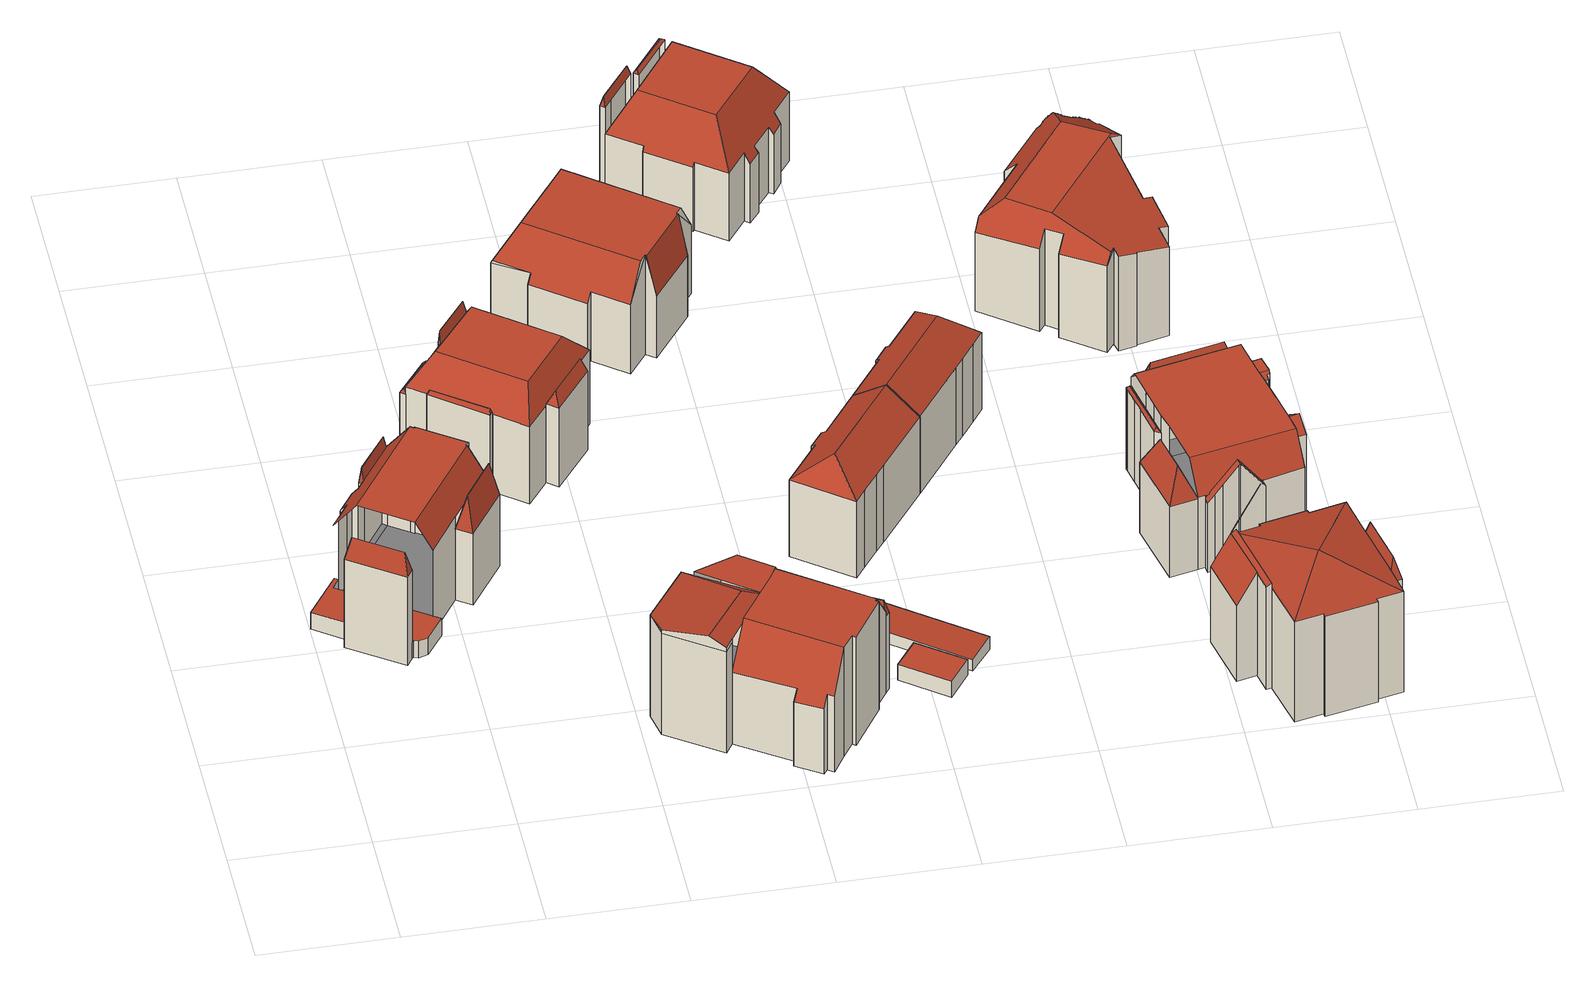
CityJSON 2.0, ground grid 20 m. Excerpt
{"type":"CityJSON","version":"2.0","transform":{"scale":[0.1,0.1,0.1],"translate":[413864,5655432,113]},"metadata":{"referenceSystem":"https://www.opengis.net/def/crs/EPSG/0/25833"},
"CityObjects":{
"building1":{"type":"Building","attributes":{"Gemeindeschluessel":14612000,"Geometrietyp2DReferenz":"3000","function":"31001_9998","roofType":"9999"},"children":["building1-1","building1-2","building1-3","building1-4","building1-5"]},
"building1-1":{"type":"BuildingPart","attributes":{"Dachtyp_tdc":"tdcFreeFormRoof","Dachneigung":80.64,"QualitaetDacherkennung":31,"Geometrietyp2DReferenz":"3000","measuredHeight":16.01,"roofType":"5000"},"parents":["building1"],"geometry":[{"type":"MultiSurface","lod":"2","boundaries":[[[0,1,2,3]],[[1,4,5,2]],[[4,6,7,5]],[[8,6,4]],[[9,8,4,1]],[[9,1,0]],[[8,9,0,6]],[[3,2,5,7]]],"semantics":{"surfaces":[{"type":"WallSurface"},{"type":"RoofSurface"},{"type":"GroundSurface"}],"values":[0,0,0,1,1,1,1,2]}}]},
"building1-2":{"type":"BuildingPart","attributes":{"Dachtyp_tdc":"tdcCutGableRoof","Dachneigung":0.173,"QualitaetDacherkennung":54,"Geometrietyp2DReferenz":"3000","measuredHeight":18.76,"roofType":"9999"},"parents":["building1"],"geometry":[{"type":"MultiSurface","lod":"2","boundaries":[[[10,11,12,13]],[[11,14,15,12]],[[14,16,17,18,15]],[[19,20,21,22,23,24]],[[25,26,27,28,29]],[[26,30,31,27]],[[30,32,33,31]],[[32,34,35,33]],[[34,36,0,3,35]],[[37,38,39,7,6]],[[38,40,41,39]],[[40,42,43,41]],[[42,10,13,43]],[[38,37,36,34,32,30,26,25,44,45]],[[46,20,19,16,14]],[[45,46,14,11,10,42,40,38]],[[13,12,15,18,23,22,47,48,49,28,27,31,33,35,3,7,39,41,43]]],"semantics":{"surfaces":[{"type":"WallSurface"},{"type":"RoofSurface"},{"type":"GroundSurface"}],"values":[0,0,0,0,0,0,0,0,0,0,0,0,0,1,1,1,2]}}]},
"building1-3":{"type":"BuildingPart","attributes":{"Dachtyp_tdc":"tdcFreeFormRoof","Dachneigung":76.41,"QualitaetDacherkennung":14,"Geometrietyp2DReferenz":"3000","measuredHeight":18.16,"roofType":"5000"},"parents":["building1"],"geometry":[{"type":"MultiSurface","lod":"2","boundaries":[[[17,50,51,18]],[[50,52,53,51]],[[52,54,55,53]],[[54,24,23,55]],[[56,24,54]],[[57,56,54,52]],[[58,57,52,50]],[[58,50,17]],[[56,57,58,17,24]],[[18,51,53,55,23]]],"semantics":{"surfaces":[{"type":"WallSurface"},{"type":"RoofSurface"},{"type":"GroundSurface"}],"values":[0,0,0,0,1,1,1,1,1,2]}}]},
"building1-4":{"type":"BuildingPart","attributes":{"Dachtyp_tdc":"tdcPolyFlatRoof","Dachneigung":0,"QualitaetDacherkennung":0,"Geometrietyp2DReferenz":"3000","measuredHeight":3,"roofType":"9999"},"parents":["building1"],"geometry":[{"type":"MultiSurface","lod":"2","boundaries":[[[21,59,60,61,29,62,63,64,65,66,67,68,69]],[[69,68,70,71]],[[68,67,72,70]],[[67,66,73,72]],[[66,65,74,73]],[[64,63,75,76]],[[63,62,77,75]],[[62,29,28,77]],[[21,69,71,22]],[[71,70,72,73,74,76,75,77,28,49,48,47,22]],[[76,74,65,64]],[[49,28,29,61]],[[22,47,59,21]],[[47,48,60,59]],[[48,49,61,60]]],"semantics":{"surfaces":[{"type":"RoofSurface"},{"type":"WallSurface"},{"type":"GroundSurface"},{"type":"ClosureSurface","isClosure":"1","QuelleClosure":"LoD1Solid"}],"values":[0,1,1,1,1,1,1,1,1,2,3,3,3,3,3]}}]},
"building1-5":{"type":"BuildingPart","attributes":{"Dachtyp_tdc":"tdcFreeFormRoof","Dachneigung":77.4,"QualitaetDacherkennung":10,"Geometrietyp2DReferenz":"3000","measuredHeight":19.28,"roofType":"5000"},"parents":["building1"],"geometry":[{"type":"MultiSurface","lod":"2","boundaries":[[[78,79,80,74,65]],[[79,81,82,80]],[[81,83,64,76,82]],[[84,83,81]],[[85,84,81,79]],[[85,79,78]],[[84,85,78,83]],[[74,80,82,76]]],"semantics":{"surfaces":[{"type":"WallSurface"},{"type":"RoofSurface"},{"type":"GroundSurface"}],"values":[0,0,0,1,1,1,1,2]}}]},
"building2":{"type":"Building","attributes":{"Gemeindeschluessel":14612000,"Geometrietyp2DReferenz":"3000","function":"31001_9998","roofType":"9999"},"children":["building2-1","building2-2","building2-3","building2-4","building2-5"]},
"building2-1":{"type":"BuildingPart","attributes":{"Dachtyp_tdc":"tdcFreeFormRoof","Dachneigung":54.19,"QualitaetDacherkennung":21,"Geometrietyp2DReferenz":"3000","measuredHeight":12.99,"roofType":"5000"},"parents":["building2"],"geometry":[{"type":"MultiSurface","lod":"2","boundaries":[[[86,87,88,89]],[[87,90,91,88]],[[90,92,93,91]],[[94,92,90]],[[95,94,90,87]],[[95,87,86]],[[94,95,86,92]],[[89,88,91,93]]],"semantics":{"surfaces":[{"type":"WallSurface"},{"type":"RoofSurface"},{"type":"GroundSurface"}],"values":[0,0,0,1,1,1,1,2]}}]},
"building2-2":{"type":"BuildingPart","attributes":{"Dachtyp_tdc":"tdcFreeFormRoof","Dachneigung":60.23,"QualitaetDacherkennung":11,"Geometrietyp2DReferenz":"3000","measuredHeight":15.81,"roofType":"5000"},"parents":["building2"],"geometry":[{"type":"MultiSurface","lod":"2","boundaries":[[[96,97,98,99]],[[97,100,101,98]],[[100,102,101]],[[103,96,99,104,105]],[[106,100,97]],[[107,106,97,96]],[[106,107,103,100]],[[103,107,96]],[[99,98,101,104]]],"semantics":{"surfaces":[{"type":"WallSurface"},{"type":"RoofSurface"},{"type":"GroundSurface"}],"values":[0,0,0,0,1,1,1,0,2]}}]},
"building2-3":{"type":"BuildingPart","attributes":{"Dachtyp_tdc":"tdcFreeFormRoof","Dachneigung":64.63,"QualitaetDacherkennung":11,"Geometrietyp2DReferenz":"3000","measuredHeight":14.9,"roofType":"5000"},"parents":["building2"],"geometry":[{"type":"MultiSurface","lod":"2","boundaries":[[[108,109,110,111]],[[109,112,113,110]],[[112,114,113]],[[115,108,111,116,117]],[[118,112,109]],[[119,118,109,108]],[[119,108,115]],[[118,119,115,112]],[[111,110,113,116]]],"semantics":{"surfaces":[{"type":"WallSurface"},{"type":"RoofSurface"},{"type":"GroundSurface"}],"values":[0,0,0,0,1,1,1,1,2]}}]},
"building2-4":{"type":"BuildingPart","attributes":{"Dachtyp_tdc":"tdcCutTentRoof","Dachneigung":1.04,"QualitaetDacherkennung":43,"Geometrietyp2DReferenz":"3000","measuredHeight":17.6,"roofType":"9999"},"parents":["building2"],"geometry":[{"type":"MultiSurface","lod":"2","boundaries":[[[120,102,105,121,122,123]],[[124,114,117,125,120,123,126]],[[127,128,129,124,126,130]],[[126,123,122,130]],[[131,132,133,134,135,136,104,101,137,138,116,113,89,93,139]],[[127,131,140]],[[127,141,132,131]],[[141,142,133,132]],[[142,143,134,133]],[[143,144,135,134]],[[144,121,136,135]],[[121,105,104,136]],[[102,120,137,101]],[[120,125,138,137]],[[125,117,116,138]],[[114,124,86,89,113]],[[129,128,145,139,93,92]],[[121,144,143,142,141,127,130,122]]],"semantics":{"surfaces":[{"type":"RoofSurface"},{"type":"GroundSurface"},{"type":"WallSurface"}],"values":[0,0,0,0,1,2,2,2,2,2,2,2,2,2,2,2,2,0]}}]},
"building2-5":{"type":"BuildingPart","attributes":{"Dachtyp_tdc":"tdcFreeFormRoof","Dachneigung":80.61,"QualitaetDacherkennung":30,"Geometrietyp2DReferenz":"3000","measuredHeight":15.06,"roofType":"5000"},"parents":["building2"],"geometry":[{"type":"MultiSurface","lod":"2","boundaries":[[[146,140,131,147]],[[145,148,149,139]],[[148,146,147,149]],[[150,145,140,151]],[[140,146,151]],[[146,148,150,151]],[[145,150,148]],[[147,131,139,149]]],"semantics":{"surfaces":[{"type":"WallSurface"},{"type":"RoofSurface"},{"type":"GroundSurface"}],"values":[0,0,0,1,1,1,0,2]}}]},
"building3":{"type":"Building","attributes":{"Gemeindeschluessel":14612000,"Geometrietyp2DReferenz":"3000","function":"31001_9998","roofType":"9999"},"children":["building3-1","building3-2","building3-3","building3-4"]},
"building3-1":{"type":"BuildingPart","attributes":{"Dachtyp_tdc":"tdcCutGableRoof","Dachneigung":0.129,"QualitaetDacherkennung":51,"Geometrietyp2DReferenz":"3000","measuredHeight":19.28,"roofType":"9999"},"parents":["building3"],"geometry":[{"type":"MultiSurface","lod":"2","boundaries":[[[152,153,154,155]],[[153,156,157,154]],[[156,158,159,157]],[[158,160,161,159]],[[160,162,163,161]],[[162,164,165,163]],[[164,166,167,165]],[[166,168,169,167]],[[170,171,172,173]],[[171,174,175,172]],[[174,176,177,175]],[[176,178,179,180,177]],[[181,182,183,184,185]],[[182,186,187,183]],[[186,188,189,187]],[[188,152,155,189]],[[182,181,178,176,174,171,170,190]],[[191,192,168,166,164,162,160,158,156]],[[190,193,194,191,156,153,152,188,186,182]],[[155,154,157,159,161,163,165,167,169,195,196,197,198,173,172,175,177,180,184,183,187,189]]],"semantics":{"surfaces":[{"type":"WallSurface"},{"type":"RoofSurface"},{"type":"GroundSurface"}],"values":[0,0,0,0,0,0,0,0,0,0,0,0,0,0,0,0,1,1,1,2]}}]},
"building3-2":{"type":"BuildingPart","attributes":{"Dachtyp_tdc":"tdcHipAndGableRoof","Dachneigung":57.41,"QualitaetDacherkennung":25,"Geometrietyp2DReferenz":"3000","measuredHeight":19.71,"roofType":"5000"},"parents":["building3"],"geometry":[{"type":"MultiSurface","lod":"2","boundaries":[[[199,200,201,202,203,204]],[[200,205,170,173,201]],[[200,199,206]],[[199,207,194,208,206]],[[208,205,200,206]],[[196,202,201,173,198,197]]],"semantics":{"surfaces":[{"type":"WallSurface"},{"type":"RoofSurface"},{"type":"GroundSurface"}],"values":[0,0,1,1,1,2]}}]},
"building3-3":{"type":"BuildingPart","attributes":{"Dachtyp_tdc":"tdcFreeFormRoof","Dachneigung":77.21,"QualitaetDacherkennung":23,"Geometrietyp2DReferenz":"3000","measuredHeight":16.02,"roofType":"5000"},"parents":["building3"],"geometry":[{"type":"MultiSurface","lod":"2","boundaries":[[[209,210,211,212]],[[210,213,214,211]],[[213,185,184,214]],[[179,209,212,180]],[[185,213,215]],[[216,215,213,210]],[[217,216,210,209]],[[217,209,179]],[[179,185,215,216,217]],[[212,211,214,184,180]]],"semantics":{"surfaces":[{"type":"WallSurface"},{"type":"RoofSurface"},{"type":"GroundSurface"}],"values":[0,0,0,0,1,1,1,1,1,2]}}]},
"building3-4":{"type":"BuildingPart","attributes":{"Dachtyp_tdc":"tdcFreeFormRoof","Dachneigung":10.51,"QualitaetDacherkennung":14,"Geometrietyp2DReferenz":"3000","measuredHeight":19.9,"roofType":"5000"},"parents":["building3"],"geometry":[{"type":"MultiSurface","lod":"2","boundaries":[[[218,219,220,221]],[[219,222,223,220]],[[222,203,202,223]],[[224,225,226,169,168]],[[225,218,221,226]],[[227,228,229,204,222]],[[230,227,222,219,231]],[[232,233,234,228,227,230]],[[224,233,232,225]],[[225,232,230,231,218]],[[218,231,219]],[[222,204,203]],[[221,220,223,202,196,195,169,226]]],"semantics":{"surfaces":[{"type":"WallSurface"},{"type":"RoofSurface"},{"type":"GroundSurface"}],"values":[0,0,0,0,0,1,1,1,0,0,0,0,2]}}]},
"building4":{"type":"Building","attributes":{"Dachtyp_tdc":"tdcFreeFormRoof","Gemeindeschluessel":14612000,"Dachneigung":0,"QualitaetDacherkennung":55,"Geometrietyp2DReferenz":"3000","measuredHeight":17.71,"function":"31001_9998","roofType":"5000"},"geometry":[{"type":"Solid","lod":"2","boundaries":[[[[235,236,237,238]],[[236,239,240,237]],[[239,241,242,240]],[[241,243,244,242]],[[243,245,246,244]],[[245,247,248,246]],[[247,249,250,248]],[[249,251,252,250]],[[251,253,254,252]],[[253,255,256,254]],[[255,257,258,256]],[[257,259,260,258]],[[259,261,262,260]],[[261,263,264,262]],[[263,265,266,264]],[[265,267,268,266]],[[267,269,270,268]],[[269,271,272,270]],[[271,273,274,272]],[[273,235,238,274]],[[235,273,271,269,267,275,276,277]],[[278,279,247,245,243,241,239,236,277,276]],[[280,257,255,253,251,249,279,278]],[[263,261,281,282]],[[259,280,278,276,275,265,282,281]],[[236,235,277]],[[249,247,279]],[[265,263,282]],[[267,265,275]],[[259,257,280]],[[261,259,281]],[[238,237,240,242,244,246,248,250,252,254,256,258,260,262,264,266,268,270,272,274]]]],"semantics":{"surfaces":[{"type":"WallSurface"},{"type":"RoofSurface"},{"type":"GroundSurface"}],"values":[[0,0,0,0,0,0,0,0,0,0,0,0,0,0,0,0,0,0,0,0,1,1,1,1,1,0,0,0,0,0,0,2]]}}]},
"building5":{"type":"Building","attributes":{"Dachtyp_tdc":"tdcPolyFlatRoof","Gemeindeschluessel":14612000,"Dachneigung":0,"QualitaetDacherkennung":57,"Geometrietyp2DReferenz":"3000","measuredHeight":2.78,"function":"31001_9998","roofType":"1000"},"geometry":[{"type":"Solid","lod":"2","boundaries":[[[[283,284,285,286]],[[284,287,288,285]],[[287,289,290,288]],[[289,283,286,290]],[[289,287,284,283]],[[286,285,288,290]]]],"semantics":{"surfaces":[{"type":"WallSurface"},{"type":"RoofSurface"},{"type":"GroundSurface"}],"values":[[0,0,0,0,1,2]]}}]},
"building6":{"type":"Building","attributes":{"Dachtyp_tdc":"tdcPolyFlatRoof","Gemeindeschluessel":14612000,"Dachneigung":3.32,"QualitaetDacherkennung":66,"Geometrietyp2DReferenz":"3000","measuredHeight":2.32,"function":"31001_2463","roofType":"2100"},"geometry":[{"type":"Solid","lod":"2","boundaries":[[[[291,292,293,294]],[[292,295,296,293]],[[295,297,298,296]],[[297,291,294,298]],[[297,295,292,291]],[[294,293,296,298]]]],"semantics":{"surfaces":[{"type":"WallSurface"},{"type":"RoofSurface"},{"type":"GroundSurface"}],"values":[[0,0,0,0,1,2]]}}]},
"building7":{"type":"Building","attributes":{"Dachtyp_tdc":"tdcHipAndGableRoof","Gemeindeschluessel":14612000,"Dachneigung":37.25,"QualitaetDacherkennung":79,"Geometrietyp2DReferenz":"3000","measuredHeight":17.56,"function":"31001_9998","roofType":"5000"},"geometry":[{"type":"Solid","lod":"2","boundaries":[[[[299,300,301,302]],[[300,303,304,301]],[[303,305,306,304]],[[305,307,308,306]],[[307,309,310,308]],[[309,311,312,310]],[[311,313,314,312]],[[313,315,316,314]],[[315,317,318,316]],[[317,319,320,318]],[[319,321,322,320]],[[321,299,302,322]],[[317,315,323]],[[315,313,311,309,307,305,323]],[[305,303,300,299,321,319,317,323]],[[302,301,304,306,308,310,312,314,316,318,320,322]]]],"semantics":{"surfaces":[{"type":"WallSurface"},{"type":"RoofSurface"},{"type":"GroundSurface"}],"values":[[0,0,0,0,0,0,0,0,0,0,0,0,1,1,1,2]]}}]},
"building8":{"type":"Building","attributes":{"Gemeindeschluessel":14612000,"Geometrietyp2DReferenz":"3000","function":"31001_9998","roofType":"9999"},"children":["building8-1","building8-2","building8-3"]},
"building8-1":{"type":"BuildingPart","attributes":{"Dachtyp_tdc":"tdcCutTentRoof","Dachneigung":0.01,"QualitaetDacherkennung":59,"Geometrietyp2DReferenz":"3000","measuredHeight":18.2,"roofType":"9999"},"parents":["building8"],"geometry":[{"type":"MultiSurface","lod":"2","boundaries":[[[324,325,326,327]],[[325,328,329,326]],[[328,330,331,329]],[[330,332,333,331]],[[332,334,335,333]],[[334,336,337,335]],[[336,338,339,337]],[[338,340,341,339]],[[340,342,343,341]],[[342,344,345,343]],[[344,346,347,345]],[[348,349,350,351]],[[352,353,354,355]],[[353,356,357,354]],[[356,358,359,357]],[[358,360,361,359]],[[360,362,363,361]],[[362,364,365,363]],[[364,366,367,365]],[[366,324,327,367]],[[346,344,342,340,338,336,368,369]],[[352,349,348,346,369,370]],[[362,360,358,356,353,352,370,371]],[[336,334,332,330,328,325,324,366,364,362,371,368]],[[371,370,369,368]],[[327,326,329,331,333,335,337,339,341,343,345,347,351,350,355,354,357,359,361,363,365,367]]],"semantics":{"surfaces":[{"type":"WallSurface"},{"type":"RoofSurface"},{"type":"GroundSurface"}],"values":[0,0,0,0,0,0,0,0,0,0,0,0,0,0,0,0,0,0,0,0,1,1,1,1,1,2]}}]},
"building8-2":{"type":"BuildingPart","attributes":{"Dachtyp_tdc":"tdcFreeFormRoof","Dachneigung":44.42,"QualitaetDacherkennung":21,"Geometrietyp2DReferenz":"3000","measuredHeight":15.01,"roofType":"5000"},"parents":["building8"],"geometry":[{"type":"MultiSurface","lod":"2","boundaries":[[[372,373,374,375]],[[373,376,352,355,374]],[[377,372,375,350,349]],[[378,373,379]],[[380,379,373,372]],[[380,372,377]],[[377,376,378,379,380]],[[373,378,376]],[[375,374,355,350]]],"semantics":{"surfaces":[{"type":"WallSurface"},{"type":"RoofSurface"},{"type":"GroundSurface"}],"values":[0,0,0,1,1,1,1,0,2]}}]},
"building8-3":{"type":"BuildingPart","attributes":{"Dachtyp_tdc":"tdcFreeFormRoof","Dachneigung":74.88,"QualitaetDacherkennung":11,"Geometrietyp2DReferenz":"3000","measuredHeight":18.32,"roofType":"5000"},"parents":["building8"],"geometry":[{"type":"MultiSurface","lod":"2","boundaries":[[[381,382,383,384]],[[382,385,348,351,383]],[[386,387,388,347,346]],[[387,381,384,388]],[[389,385,382]],[[390,389,382,381,387]],[[387,386,390]],[[386,385,389,390]],[[384,383,351,347,388]]],"semantics":{"surfaces":[{"type":"WallSurface"},{"type":"RoofSurface"},{"type":"GroundSurface"}],"values":[0,0,0,0,1,1,1,1,2]}}]},
"building9":{"type":"Building","attributes":{"Dachtyp_tdc":"tdcHipAndGableRoof","Gemeindeschluessel":14612000,"Dachneigung":37.29,"QualitaetDacherkennung":81,"Geometrietyp2DReferenz":"3000","measuredHeight":17.57,"function":"31001_9998","roofType":"5000"},"geometry":[{"type":"Solid","lod":"2","boundaries":[[[[391,392,308,393]],[[392,394,395,308]],[[394,303,304,395]],[[303,396,397,304]],[[396,398,399,397]],[[398,400,401,399]],[[400,402,403,401]],[[402,404,405,403]],[[404,406,407,405]],[[406,408,409,407]],[[408,410,411,409]],[[410,391,393,411]],[[406,404,412]],[[404,402,400,398,396,303,394,412]],[[394,392,391,410,408,406,412]],[[393,308,395,304,397,399,401,403,405,407,409,411]]]],"semantics":{"surfaces":[{"type":"WallSurface"},{"type":"RoofSurface"},{"type":"GroundSurface"}],"values":[[0,0,0,0,0,0,0,0,0,0,0,0,1,1,1,2]]}}]},
"building10":{"type":"Building","attributes":{"Gemeindeschluessel":14612000,"Geometrietyp2DReferenz":"3000","function":"31001_9998","roofType":"9999"},"children":["building10-1","building10-2","building10-3","building10-4"]},
"building10-1":{"type":"BuildingPart","attributes":{"Dachtyp_tdc":"tdcFreeFormRoof","Dachneigung":75.47,"QualitaetDacherkennung":19,"Geometrietyp2DReferenz":"3000","measuredHeight":19.06,"roofType":"5000"},"parents":["building10"],"geometry":[{"type":"MultiSurface","lod":"2","boundaries":[[[413,414,415,416]],[[414,417,418,415]],[[417,419,420,418]],[[421,419,417]],[[422,421,417,414]],[[422,414,413]],[[421,422,413,419]],[[416,415,418,420]]],"semantics":{"surfaces":[{"type":"WallSurface"},{"type":"RoofSurface"},{"type":"GroundSurface"}],"values":[0,0,0,1,1,1,1,2]}}]},
"building10-2":{"type":"BuildingPart","attributes":{"Dachtyp_tdc":"tdcTentRoof","Dachneigung":10.12,"QualitaetDacherkennung":34,"Geometrietyp2DReferenz":"3000","measuredHeight":19.8,"roofType":"3500"},"parents":["building10"],"geometry":[{"type":"MultiSurface","lod":"2","boundaries":[[[423,424,425,426]],[[424,427,428,425]],[[427,429,430,428]],[[429,431,432,430]],[[431,433,416,432]],[[433,413,416]],[[434,420,419]],[[434,435,436,420]],[[435,437,438,436]],[[437,439,440,438]],[[439,441,442,440]],[[441,443,444,442]],[[443,445,446,444]],[[445,447,448,446]],[[431,429,427,424,423,449,450]],[[435,434,433,431,450]],[[445,443,441,439,437,435,450]],[[449,447,445,450]],[[426,425,428,430,432,416,420,436,438,440,442,444,446,448,451]]],"semantics":{"surfaces":[{"type":"WallSurface"},{"type":"RoofSurface"},{"type":"GroundSurface"}],"values":[0,0,0,0,0,0,0,0,0,0,0,0,0,0,1,1,1,1,2]}}]},
"building10-3":{"type":"BuildingPart","attributes":{"Dachtyp_tdc":"tdcPolyFlatRoof","Dachneigung":31.53,"QualitaetDacherkennung":28,"Geometrietyp2DReferenz":"3000","measuredHeight":18.75,"roofType":"2100"},"parents":["building10"],"geometry":[{"type":"MultiSurface","lod":"2","boundaries":[[[452,453,454,448,447]],[[453,455,456,454]],[[457,458,455,453,452]],[[448,454,456,459,451]]],"semantics":{"surfaces":[{"type":"WallSurface"},{"type":"RoofSurface"},{"type":"GroundSurface"}],"values":[0,0,1,2]}}]},
"building10-4":{"type":"BuildingPart","attributes":{"Dachtyp_tdc":"tdcPolyFlatRoof","Dachneigung":59.17,"QualitaetDacherkennung":48,"Geometrietyp2DReferenz":"3000","measuredHeight":25.6,"roofType":"2100"},"parents":["building10"],"geometry":[{"type":"MultiSurface","lod":"2","boundaries":[[[460,461,462,456,455]],[[461,463,464,462]],[[465,423,426]],[[465,463,461,460,466,467]],[[451,459,456,462,464,468,451,426]]],"semantics":{"surfaces":[{"type":"WallSurface"},{"type":"RoofSurface"},{"type":"GroundSurface"}],"values":[0,0,0,1,2]}}]},
"building11":{"type":"Building","attributes":{"Gemeindeschluessel":14612000,"Geometrietyp2DReferenz":"3000","function":"31001_9998","roofType":"9999"},"children":["building11-1","building11-2","building11-3","building11-4","building11-5","building11-6","building11-7"]},
"building11-1":{"type":"BuildingPart","attributes":{"Dachtyp_tdc":"tdcGableRoof","Dachneigung":40.53,"QualitaetDacherkennung":48,"Geometrietyp2DReferenz":"3000","measuredHeight":16.58,"roofType":"3100"},"parents":["building11"],"geometry":[{"type":"MultiSurface","lod":"2","boundaries":[[[469,470,471,472]],[[470,473,474,471]],[[473,475,476,474]],[[475,477,478,476]],[[477,479,480,478]],[[475,473,470,469,481]],[[481,479,477,475]],[[482,472,471,474,476,478,480]]],"semantics":{"surfaces":[{"type":"WallSurface"},{"type":"RoofSurface"},{"type":"GroundSurface"}],"values":[0,0,0,0,0,1,1,2]}}]},
"building11-2":{"type":"BuildingPart","attributes":{"Dachtyp_tdc":"tdcFreeFormRoof","Dachneigung":72.28,"QualitaetDacherkennung":18,"Geometrietyp2DReferenz":"3000","measuredHeight":16.57,"roofType":"5000"},"parents":["building11"],"geometry":[{"type":"MultiSurface","lod":"2","boundaries":[[[483,484,485,486]],[[484,487,488,485]],[[487,489,490,488]],[[489,491,490]],[[492,493,494,495]],[[493,496,497,494]],[[496,498,499,497]],[[498,483,486,499]],[[493,492,500]],[[492,491,501,500]],[[491,489,487,501]],[[487,484,483,498,496,493,500,501]],[[486,485,488,490,495,494,497,499]]],"semantics":{"surfaces":[{"type":"WallSurface"},{"type":"RoofSurface"},{"type":"GroundSurface"}],"values":[0,0,0,0,0,0,0,0,1,1,1,1,2]}}]},
"building11-3":{"type":"BuildingPart","attributes":{"Dachtyp_tdc":"tdcCutGableRoof","Dachneigung":0.036,"QualitaetDacherkennung":60,"Geometrietyp2DReferenz":"3000","measuredHeight":17.63,"roofType":"9999"},"parents":["building11"],"geometry":[{"type":"MultiSurface","lod":"2","boundaries":[[[502,503,492,495,504,505]],[[506,507,508]],[[506,509,510,507]],[[509,511,472,510]],[[511,469,472]],[[512,480,479]],[[512,513,514,480]],[[513,515,516,514]],[[515,517,518,516]],[[517,519,520,521,518]],[[522,523,524,525]],[[523,526,527,528,524]],[[529,530,531,532,533,534]],[[535,526,523,522,536,537,538,519,517,515,513]],[[539,540,503,502,541]],[[513,512,511,509,506,539,541,530,529,535]],[[542,504,495,490,543,544,545,507,510,472,482,480,514,516,518,521,546,524,528,547,533,532]]],"semantics":{"surfaces":[{"type":"WallSurface"},{"type":"RoofSurface"},{"type":"GroundSurface"}],"values":[0,0,0,0,0,0,0,0,0,0,0,0,0,1,1,1,2]}}]},
"building11-4":{"type":"BuildingPart","attributes":{"Dachtyp_tdc":"tdcFreeFormRoof","Dachneigung":67.18,"QualitaetDacherkennung":17,"Geometrietyp2DReferenz":"3000","measuredHeight":17.58,"roofType":"5000"},"parents":["building11"],"geometry":[{"type":"MultiSurface","lod":"2","boundaries":[[[548,534,533,549]],[[527,550,551,528]],[[550,548,549,551]],[[552,534,548]],[[553,552,548,550]],[[550,527,553]],[[527,554,534,552,553]],[[549,533,547,528,551]]],"semantics":{"surfaces":[{"type":"WallSurface"},{"type":"RoofSurface"},{"type":"GroundSurface"}],"values":[0,0,0,1,1,1,1,2]}}]},
"building11-5":{"type":"BuildingPart","attributes":{"Dachtyp_tdc":"tdcGableRoof","Dachneigung":48.22,"QualitaetDacherkennung":9,"Geometrietyp2DReferenz":"3000","measuredHeight":17.67,"roofType":"3100"},"parents":["building11"],"geometry":[{"type":"MultiSurface","lod":"2","boundaries":[[[555,556,557,558]],[[556,525,524,557]],[[520,559,518,521]],[[559,560,561,518]],[[560,562,563,561]],[[562,564,565,563]],[[564,566,567,565]],[[566,555,558,567]],[[562,560,559,520,538,568]],[[568,536,525,556,555,566,564,562]],[[558,557,524,546,521,518,561,563,565,567]]],"semantics":{"surfaces":[{"type":"WallSurface"},{"type":"RoofSurface"},{"type":"GroundSurface"}],"values":[0,0,0,0,0,0,0,0,1,1,2]}}]},
"building11-6":{"type":"BuildingPart","attributes":{"Dachtyp_tdc":"tdcFreeFormRoof","Dachneigung":51.35,"QualitaetDacherkennung":26,"Geometrietyp2DReferenz":"3000","measuredHeight":15.01,"roofType":"5000"},"parents":["building11"],"geometry":[{"type":"MultiSurface","lod":"2","boundaries":[[[569,570,571,572]],[[570,573,574,571]],[[573,575,576,574]],[[575,505,504,576]],[[505,575,577]],[[575,573,570,569,578,579,577]],[[578,531,579]],[[531,580,505,577,579]],[[572,571,574,576,504,542,532,581]],[[531,578,581,532]],[[578,569,572,581]]],"semantics":{"surfaces":[{"type":"WallSurface"},{"type":"RoofSurface"},{"type":"GroundSurface"}],"values":[0,0,0,0,1,1,1,1,2,0,0]}}]},
"building11-7":{"type":"BuildingPart","attributes":{"Dachtyp_tdc":"tdcCutGableRoof","Dachneigung":63.64,"QualitaetDacherkennung":23,"Geometrietyp2DReferenz":"3000","measuredHeight":16.19,"roofType":"9999"},"parents":["building11"],"geometry":[{"type":"MultiSurface","lod":"2","boundaries":[[[582,583,584,490]],[[583,585,586,584]],[[585,587,588,586]],[[587,589,590,588]],[[589,591,592,590]],[[591,593,594,592]],[[593,595,596,594]],[[595,597,598,596]],[[597,599,600,598]],[[599,508,507,600]],[[591,589,587,585,583,582,601,602]],[[603,508,599,597,595,593]],[[602,603,593,591]],[[490,584,586,588,590,592,594,596,598,600,507,545,544,543]]],"semantics":{"surfaces":[{"type":"WallSurface"},{"type":"RoofSurface"},{"type":"GroundSurface"}],"values":[0,0,0,0,0,0,0,0,0,0,1,1,1,2]}}]},
"building12":{"type":"Building","attributes":{"Dachtyp_tdc":"tdcFreeFormRoof","Gemeindeschluessel":14612000,"Dachneigung":11.98,"QualitaetDacherkennung":23,"Geometrietyp2DReferenz":"3000","measuredHeight":19.12,"function":"31001_9998","roofType":"5000"},"geometry":[{"type":"Solid","lod":"2","boundaries":[[[[604,605,606,607]],[[605,608,609,606]],[[608,610,611,609]],[[610,612,613,611]],[[612,614,615,613]],[[614,616,617,615]],[[616,618,619,617]],[[618,620,621,619]],[[620,622,623,621]],[[622,624,623]],[[624,625,626,623]],[[625,627,628,626]],[[627,629,630,628]],[[629,631,632,630]],[[631,633,634,632]],[[633,635,636,634]],[[635,637,638,636]],[[637,639,640,638]],[[639,641,642,640]],[[641,643,644,642]],[[643,645,646,644]],[[645,647,648,646]],[[647,649,650,648]],[[649,651,652,650]],[[651,653,654,652]],[[653,655,656,654]],[[655,657,658,656]],[[657,659,660,658]],[[659,661,660]],[[661,662,663,660]],[[662,664,665,663]],[[664,666,667,665]],[[666,668,669,667]],[[668,670,671,669]],[[670,672,673,671]],[[672,674,675,673]],[[674,676,677,675]],[[676,678,679,677]],[[678,680,681,679]],[[680,682,683,681]],[[682,684,685,683]],[[684,686,687,685]],[[688,689,690,691]],[[689,692,693,690]],[[692,694,695,693]],[[694,696,697,695]],[[696,698,699,697]],[[698,700,701,699]],[[700,702,703,701]],[[702,704,705,703]],[[704,706,707,705]],[[706,708,709,707]],[[708,710,711,709]],[[710,712,713,711]],[[712,714,715,713]],[[714,716,717,715]],[[716,718,719,717]],[[718,720,721,719]],[[720,722,723,721]],[[722,724,725,723]],[[724,726,727,725]],[[726,728,729,727]],[[728,730,731,729]],[[730,732,733,731]],[[732,734,735,733]],[[734,736,737,735]],[[736,738,739,737]],[[738,604,607,739]],[[740,708,706,704,702,700,698,696,694,692,689,688,741,742,743,744,745,746,747,748,749,750,751,752,753,754]],[[604,738,736,734,732,730,728,726,724,722,720,718,716,714,712,710,708,740,755,756,670,668,666,664,662,661,659,657,655,653,651,649,647,645,643,641,639,637,635,633,631,629,627,625,624,622,620,618,616,614,612,610,608,605]],[[686,684,682,680,678,676,674,672,756,755,757,758,759,760,761]],[[762,758,757,754,753,763,764,765,766,767]],[[757,755,740,754]],[[762,759,758]],[[672,670,756]],[[752,763,753]],[[607,606,609,611,613,615,617,619,621,623,626,628,630,632,634,636,638,640,642,644,646,648,650,652,654,656,658,660,663,665,667,669,671,673,675,677,679,681,683,685,687,768,769,770,771,772,773,774,775,776,777,778,779,780,781,782,783,784,785,786,787,788,691,690,693,695,697,699,701,703,705,707,709,711,713,715,717,719,721,723,725,727,729,731,733,735,737,739]],[[759,762,771,770]],[[686,761,768,687]],[[761,760,769,768]],[[760,759,770,769]],[[762,767,772,771]],[[767,766,773,772]],[[766,765,774,773]],[[765,764,775,774]],[[764,763,776,775]],[[763,752,777,776]],[[752,751,778,777]],[[751,750,779,778]],[[750,749,780,779]],[[749,748,781,780]],[[748,747,782,781]],[[747,746,783,782]],[[746,745,784,783]],[[745,744,785,784]],[[744,743,786,785]],[[743,742,787,786]],[[742,741,788,787]],[[741,688,691,788]]]],"semantics":{"surfaces":[{"type":"WallSurface"},{"type":"RoofSurface"},{"type":"GroundSurface"}],"values":[[0,0,0,0,0,0,0,0,0,0,0,0,0,0,0,0,0,0,0,0,0,0,0,0,0,0,0,0,0,0,0,0,0,0,0,0,0,0,0,0,0,0,0,0,0,0,0,0,0,0,0,0,0,0,0,0,0,0,0,0,0,0,0,0,0,0,0,0,1,1,1,1,1,0,0,0,2,0,0,0,0,0,0,0,0,0,0,0,0,0,0,0,0,0,0,0,0,0,0]]}}]}
},
"vertices":[
[99,575,145],[92,579,145],[92,579,11],[99,575,11],[136,643,145],[136,643,11],[143,638,145],[143,638,11],[137,637,171],[97,581,171],
[242,572,199],[238,567,199],[238,567,11],[242,572,11],[239,566,199],[239,566,11],[260,551,159],[260,551,138],[260,551,11],[204,469,159],[162,408,158],[162,408,41],[162,408,11],[204,469,11],[204,469,138],[51,506,152],[66,528,153],[66,528,11],[51,506,11],[51,506,41],[58,534,139],[58,534,11],[80,565,139],[80,565,11],[88,559,153],[88,559,11],[99,575,153],[143,638,153],[171,619,199],[171,619,11],[176,615,199],[176,615,11],[177,617,199],[177,617,11],[40,491,152],[69,472,199],[140,423,199],[140,423,11],[69,472,11],[40,491,11],
[275,541,138],[275,541,11],[276,527,138],[276,527,11],[226,454,138],[226,454,11],[222,472,193],[262,531,193],[263,534,188],
[140,423,41],[69,472,41],[40,491,41],[45,510,41],[1,447,41],[47,414,41],[124,361,41],[126,363,41],[133,361,41],[147,365,41],[172,401,41],[147,365,11],[172,401,11],[133,361,11],[126,363,11],[124,361,11],[1,447,11],[47,414,11],[45,510,11],
[124,361,168],[115,348,168],[115,348,11],[38,401,168],[38,401,11],[47,414,168],[49,403,204],[113,359,204],
[191,756,137],[184,761,137],[184,761,13],[191,756,13],[226,816,137],[226,816,13],[239,817,137],[239,817,13],[229,812,143],[190,762,143],
[438,738,153],[386,670,153],[386,670,13],[438,738,13],[370,683,153],[370,683,13],[370,683,149],[421,750,153],[421,750,13],[421,750,146],[384,685,172],[429,744,172],
[291,671,155],[215,730,155],[215,730,13],[291,671,13],[219,735,155],[219,735,13],[219,735,150],[295,677,155],[295,677,13],[295,677,150],[219,730,162],[291,676,163],
[340,643,150],[451,790,145],[410,776,188],[347,692,189],[191,756,150],[296,677,151],[236,776,189],[304,901,145],[255,839,147],[239,817,148],[302,859,188],[304,901,13],[331,880,13],[335,884,13],[411,827,13],[408,823,13],[451,790,13],[340,643,13],[296,677,13],[255,839,13],[304,901,136],[331,880,145],[335,884,139],[411,827,139],[408,823,145],[255,839,136],
[297,907,136],[297,907,13],[254,852,136],[254,852,13],[255,845,164],[297,900,164],
[679,70,205],[674,74,205],[674,74,12],[679,70,12],[659,52,205],[659,52,12],[640,22,146],[640,22,12],[631,28,146],[631,28,12],[625,20,128],[625,20,12],[588,44,126],[588,44,12],[594,52,143],[594,52,12],[515,105,139],[515,105,12],[618,258,151],[620,260,147],[620,260,12],[618,258,12],[666,226,149],[666,226,12],[664,223,155],[664,223,12],[697,199,156],[697,199,148],[697,199,12],[738,168,158],[721,143,205],[721,143,12],[738,168,12],[738,168,148],[719,140,205],[719,140,12],[723,137,205],[723,137,12],[599,230,205],[537,138,205],[533,132,192],[598,229,205],[586,210,205],[537,138,12],[573,190,12],[598,229,12],[599,230,12],
[491,251,200],[540,316,154],[540,316,12],[491,251,12],[491,251,192],[491,251,193],[618,258,153],[552,263,209],[573,190,200],[598,229,209],
[700,202,148],[709,202,148],[709,202,12],[700,202,12],[745,177,148],[745,177,12],[737,176,172],[707,197,169],[701,199,161],
[425,142,192],[417,183,192],[417,183,12],[425,142,12],[475,262,192],[475,262,12],[515,105,192],[504,88,192],[504,88,12],[543,187,211],[570,187,201],[573,190,199],[482,103,211],[425,142,198],[504,88,199],[515,105,199],[537,138,200],
[405,974,134],[357,1011,129],[357,1011,11],[405,974,11],[387,1051,128],[387,1051,11],[410,1088,119],[410,1088,11],[439,1120,128],[439,1120,11],[442,1125,128],[442,1125,11],[469,1159,128],[469,1159,11],[517,1123,134],[517,1123,11],[522,1129,119],[522,1129,11],[594,1074,119],[594,1074,11],[589,1068,133],[589,1068,11],[637,1032,133],[637,1032,11],[610,996,188],[610,996,11],[623,986,119],[623,986,11],[566,910,120],[566,910,11],[552,920,188],[552,920,11],[525,884,134],[525,884,11],[477,920,134],[477,920,11],[472,913,120],[472,913,11],[400,968,120],[400,968,11],[544,909,188],[400,1018,188],[359,1009,134],[474,1116,188],[471,1157,134],[618,1007,188],[612,995,188],[554,918,188],
[759,190,42],[789,230,42],[789,230,14],[759,190,14],[854,182,42],[854,182,14],[824,141,42],[824,141,14],
[694,317,34],[724,357,37],[724,357,14],[694,317,14],[893,229,37],[893,229,14],[862,189,34],[862,189,14],
[726,564,144],[732,560,149],[732,560,12],[726,564,12],[781,626,149],[781,626,12],[821,596,187],[821,596,12],[862,566,148],[862,566,12],[795,477,148],[795,477,12],[782,460,148],[782,460,12],[760,431,148],[760,431,12],[745,410,148],[745,410,12],[664,471,149],[664,471,12],[712,535,149],[712,535,12],[707,539,144],[707,539,12],[726,470,187],
[785,1213,116],[779,1217,127],[779,1217,11],[785,1213,11],[753,1183,126],[753,1183,11],[758,1179,117],[758,1179,11],[743,1160,116],[743,1160,11],[736,1166,132],[736,1166,11],[708,1129,131],[708,1129,11],[666,1160,131],[666,1160,11],[664,1157,125],[664,1157,11],[603,1202,125],[603,1202,11],[605,1206,132],[605,1206,11],[559,1240,132],[559,1240,11],[606,1303,133],[621,1323,134],[621,1323,11],[606,1303,11],[669,1387,135],[715,1353,136],[715,1353,11],[669,1387,11],[718,1356,128],[718,1356,11],[779,1311,128],[779,1311,11],[777,1308,134],[777,1308,11],[819,1276,134],[819,1276,11],[791,1239,133],[791,1239,11],[799,1233,117],[799,1233,11],[700,1181,193],[605,1252,193],[670,1341,193],[767,1269,193],
[614,1328,157],[662,1392,157],[662,1392,11],[614,1328,11],[669,1387,157],[621,1323,157],[668,1387,158],[663,1386,161],[620,1329,162],
[573,1273,179],[599,1308,179],[599,1308,11],[573,1273,11],[606,1303,179],[559,1240,179],[552,1245,179],[552,1245,11],[600,1302,194],[558,1246,195],
[928,655,149],[862,566,149],[928,655,12],[822,596,187],[822,596,12],[830,692,149],[830,692,12],[826,695,145],[826,695,12],[845,721,145],[845,721,12],[849,717,149],[849,717,12],[897,781,149],[897,781,12],[977,721,149],[977,721,12],[961,699,149],[961,699,12],[941,672,149],[941,672,12],[916,723,187],
[1395,180,168],[1413,184,168],[1413,184,14],[1395,180,14],[1434,90,168],[1434,90,14],[1416,86,168],[1416,86,14],[1423,97,204],[1406,173,205],
[1261,204,195],[1260,210,194],[1260,210,14],[1261,204,14],[1329,225,194],[1329,225,14],[1331,219,195],[1331,219,14],[1384,231,195],[1384,231,14],[1395,180,195],[1416,86,194],[1426,37,193],[1426,37,14],[1387,28,193],[1387,28,14],[1388,23,192],[1388,23,14],[1312,7,192],[1312,7,14],[1311,12,193],[1311,12,14],[1269,3,193],[1269,3,14],[1252,78,194],[1252,78,14],[1226,196,195],[1325,121,212],[1226,196,14],
[1252,78,201],[1244,77,196],[1244,77,14],[1238,108,196],[1238,108,14],[1226,196,201],[1218,194,196],[1218,194,14],
[1238,108,197],[1208,101,147],[1208,101,14],[1189,188,147],[1189,188,14],[1261,204,270],[1218,194,197],[1226,196,211],[1218,195,14],
[1333,468,151],[1349,472,151],[1349,472,13],[1333,468,13],[1353,473,151],[1353,473,13],[1360,441,179],[1360,441,13],[1365,418,160],[1365,418,13],[1345,414,160],[1345,414,13],[1340,436,179],[1340,436,13],
[1239,615,120],[1240,609,138],[1240,609,13],[1239,615,13],[1299,623,136],[1299,623,13],[1305,596,135],[1305,596,13],[1305,596,136],[1173,568,136],[1167,594,136],[1167,594,13],[1173,568,13],[1190,599,136],[1190,599,13],[1189,604,120],[1189,604,13],[1183,584,178],[1288,606,179],
[1152,564,174],[1173,568,174],[1152,564,13],[1152,564,158],[1319,529,189],[1319,529,13],[1319,529,166],[1325,505,189],[1325,505,13],[1333,468,189],[1345,414,189],[1348,400,189],[1348,400,13],[1354,372,142],[1354,372,13],[1294,358,141],[1294,358,13],[1294,359,142],[1294,359,138],[1294,359,13],[1211,341,141],[1211,341,142],[1211,341,13],[1211,341,136],[1201,339,142],[1201,339,139],[1201,339,13],[1180,438,189],[1174,461,189],[1174,461,158],[1174,461,13],[1180,438,13],[1180,438,139],[1195,368,189],[1215,342,141],[1258,351,142],[1291,358,142],[1307,584,190],[1305,596,175],[1155,552,190],[1155,552,13],[1307,584,13],[1312,563,13],[1317,538,13],[1258,351,13],[1195,368,13],
[1138,429,139],[1138,429,13],[1160,330,139],[1160,330,13],[1163,413,189],[1176,355,189],[1195,368,139],
[1223,333,147],[1213,331,136],[1213,331,13],[1223,333,13],[1294,358,138],[1296,349,138],[1296,349,13],[1260,341,190],[1260,341,13],[1258,341,188],[1258,341,13],[1235,336,161],[1235,336,13],[1258,351,190],
[1155,515,158],[1151,533,158],[1151,533,13],[1155,515,13],[1146,557,158],[1146,557,13],[1145,562,158],[1145,562,13],[1149,559,163],[1165,466,158],[1169,468,163],[1155,552,158],[1165,466,13],
[1305,596,107],[1308,582,135],[1308,582,13],[1323,585,135],[1323,585,13],[1325,578,151],[1325,578,13],[1330,579,151],[1330,579,13],[1332,567,175],[1332,567,13],[1338,543,174],[1338,543,13],[1338,539,170],[1338,539,13],[1334,538,170],[1334,538,13],[1335,532,166],[1335,532,13],[1307,584,130],[1312,563,175],[1317,538,174],
[1165,1123,165],[1178,1120,162],[1178,1120,9],[1165,1123,9],[1179,1121,161],[1179,1121,9],[1179,1122,161],[1179,1122,9],[1180,1122,160],[1180,1122,9],[1181,1123,159],[1181,1123,9],[1181,1124,159],[1181,1124,9],[1182,1124,158],[1182,1124,9],[1183,1125,157],[1183,1125,9],[1184,1126,157],[1184,1126,9],[1184,1126,156],[1185,1126,155],[1185,1126,9],[1186,1127,155],[1186,1127,9],[1187,1127,154],[1187,1127,9],[1188,1127,154],[1188,1127,9],[1189,1128,154],[1189,1128,9],[1190,1128,153],[1190,1128,9],[1191,1128,153],[1191,1128,9],[1192,1128,152],[1192,1128,9],[1193,1128,152],[1193,1128,9],[1194,1127,152],[1194,1127,9],[1195,1127,152],[1195,1127,9],[1196,1127,151],[1196,1127,9],[1197,1127,151],[1197,1127,9],[1197,1126,151],[1197,1126,9],[1198,1126,151],[1198,1126,9],[1199,1125,151],[1199,1125,9],[1200,1125,151],[1200,1125,9],[1201,1124,151],[1201,1124,9],[1201,1124,152],[1202,1123,152],[1202,1123,9],[1203,1122,152],[1203,1122,9],[1203,1121,152],[1203,1121,9],[1207,1101,163],[1207,1101,9],[1212,1102,160],[1212,1102,9],[1228,1030,198],[1228,1030,9],[1212,1027,200],[1212,1027,9],[1236,915,182],[1236,915,9],[1249,918,180],[1249,918,9],[1261,864,171],[1261,864,9],[1247,861,173],[1247,861,9],[1255,827,167],[1255,827,9],[1208,816,174],[1208,816,9],[1146,1136,153],[1147,1136,154],[1147,1136,9],[1146,1136,9],[1147,1137,154],[1147,1137,9],[1148,1137,155],[1148,1137,9],[1149,1137,156],[1149,1137,9],[1150,1137,156],[1150,1137,9],[1151,1137,157],[1151,1137,9],[1152,1137,158],[1152,1137,9],[1153,1137,159],[1153,1137,9],[1154,1137,160],[1154,1137,9],[1155,1137,160],[1155,1137,9],[1156,1136,160],[1156,1136,9],[1157,1136,160],[1157,1136,9],[1158,1135,160],[1158,1135,9],[1159,1134,160],[1159,1134,9],[1160,1134,160],[1160,1134,9],[1161,1133,160],[1161,1133,9],[1162,1132,161],[1162,1132,9],[1162,1131,161],[1162,1131,9],[1163,1130,161],[1163,1130,9],[1164,1129,162],[1164,1129,9],[1164,1128,162],[1164,1128,9],[1164,1127,163],[1164,1127,9],[1165,1126,163],[1165,1126,9],[1165,1125,164],[1165,1125,9],[1165,1124,164],[1165,1124,9],[1154,1074,198],[1145,1136,153],[1144,1135,152],[1143,1135,152],[1142,1134,152],[1142,1133,151],[1141,1133,151],[1140,1132,151],[1140,1131,151],[1134,1122,152],[1130,1124,147],[1070,1045,147],[1086,1033,168],[1014,936,168],[1049,933,198],[1215,1034,200],[1228,1031,198],[1106,888,200],[1173,816,180],[1178,824,180],[1182,808,178],[1208,814,174],[1166,808,163],[1007,926,149],[1085,868,156],[1094,880,180],[1117,863,182],[1108,851,158],[1208,814,9],[1182,808,9],[1178,824,9],[1166,808,9],[1108,851,9],[1117,863,9],[1094,880,9],[1085,868,9],[1007,926,9],[1086,1033,9],[1070,1045,9],[1130,1124,9],[1134,1122,9],[1140,1131,9],[1140,1132,9],[1141,1133,9],[1142,1133,9],[1142,1134,9],[1143,1135,9],[1144,1135,9],[1145,1136,9]
]}
